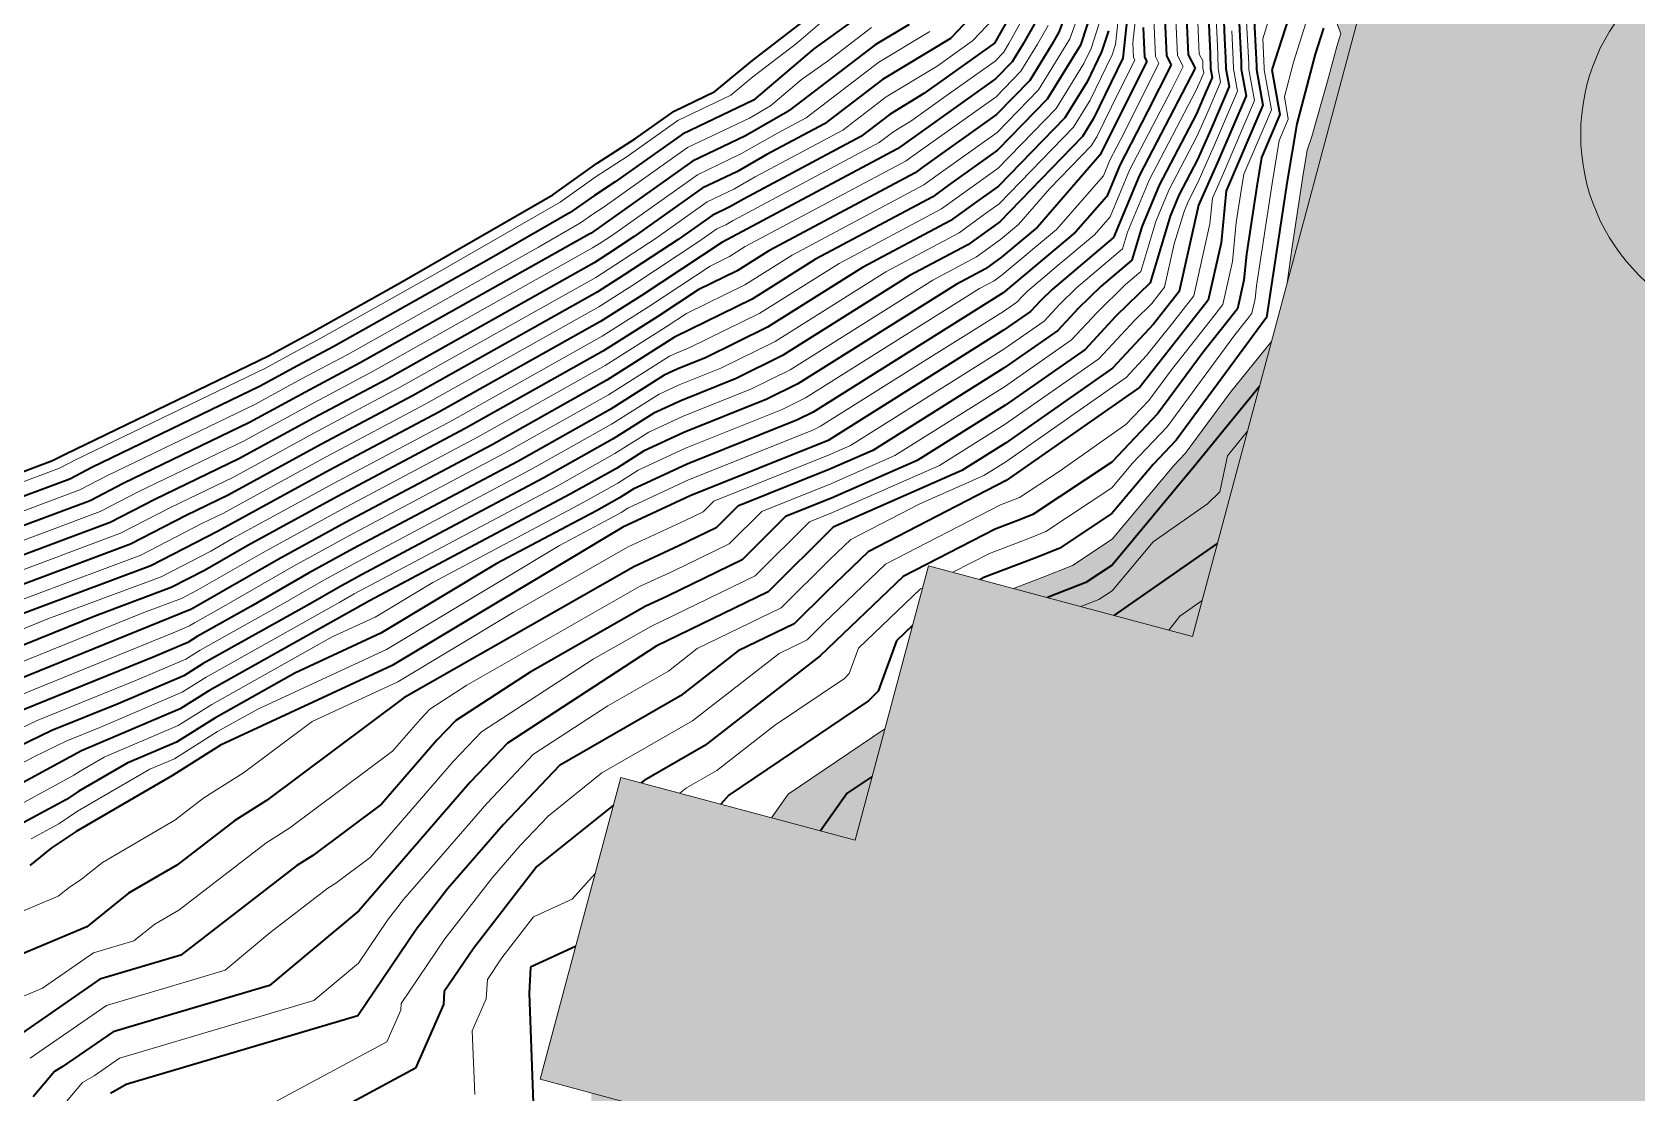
# Model space of a CAD drawing. Header units: millimetres. Extents: x -859836 to 307983, y -308065 to 649894.
# Drawn here: x -159304 to -46327, y 327061 to 401735 of the extents above; entities that cross this region are included whole.
import ezdxf

# ---------------------------------------------------------------- set-up
doc = ezdxf.new("R2010")
doc.units = ezdxf.units.MM
for name, color, linetype, lineweight in [('A-ANNO-NOTE', 131, 'Continuous', 9), ('A-DETL-GENF', 92, 'Continuous', 9), ('A-DETL-MBND', 5, 'Continuous', 9), ('A-DETL-THIN', 151, 'Continuous', 9), ('C-TOPO', 7, 'Continuous', 9), ('C-TOPO-MAJR', 7, 'Continuous', 35), ('C-TOPO-MINR', 7, 'Continuous', 9)]:
    doc.layers.add(name, color=color, linetype=linetype, lineweight=lineweight)

# ---------------------------------------------------------------- blocks, each defined once
blk = doc.blocks.new('tag ten be - tag ten be-1821118-BỐ TRÍ BÈ PIN PA2')
at = {"layer": 'A-ANNO-NOTE'}
for start, end in [(360, 180), (180, 360)]:
    blk.add_arc((0, 0), 4, start, end, dxfattribs=at)

msp = doc.modelspace()

# ---------------------------------------------------------------- hatches: boundary and pattern name
at = {"layer": 'A-DETL-GENF'}
msp.add_hatch(color=8, dxfattribs=at).paths.add_polyline_path([(-19570, 300160), (19771, 446981), (-49147, 465447), (-77617, 359195), (-96189, 364172), (-101365, 344853), (-117849, 349270), (-123543, 328019), (-20466, 300400)])
at = {"layer": 'A-DETL-MBND', "transparency": 33554585}
h = msp.add_hatch(color=1, dxfattribs=at)
h.paths.add_polyline_path([(-759872, -147838), (-751409, -147225), (-749609, -147143), (-733854, -145290), (-730653, -145570), (-721745, -145172), (-720814, -144887), (-719370, -144842), (-700946, -141995), (-695529, -141498), (-691142, -140868), (-678862, -139709), (-676064, -138561), (-673339, -137902), (-666588, -136592), (-665513, -135889), (-664558, -135218), (-662197, -133772), (-661519, -132852), (-659949, -130928), (-651084, -125443), (-650822, -125228), (-650213, -124939), (-646382, -122722), (-642214, -121295), (-640352, -120839), (-632919, -116639), (-632407, -116545), (-631232, -115977), (-624031, -110102), (-618435, -105784), (-615716, -103869), (-610671, -99638), (-609303, -97431), (-608187, -95168), (-606545, -92038), (-605546, -89814), (-602862, -83094), (-597357, -72506), (-595184, -69076), (-591888, -62294), (-588957, -58521), (-588686, -57663), (-586782, -51788), (-586421, -50671), (-585891, -49261), (-584837, -42142), (-583168, -34750), (-583236, -29503), (-581474, -24626), (-579291, -20446), (-577288, -10529), (-577844, -8379), (-576716, -5129), (-576923, -622), (-576761, 3433), (-577514, 8400), (-584433, 17478), (-591451, 26894), (-592059, 27631), (-594253, 29365), (-596698, 31520), (-606682, 39522), (-614114, 48456), (-617877, 53657), (-619367, 54812), (-621388, 57245), (-626371, 64609), (-630225, 76139), (-631882, 80641), (-631321, 82021), (-631047, 88615), (-629216, 99080), (-628971, 99848), (-627656, 101469), (-625202, 104951), (-622310, 108328), (-621916, 108853), (-618287, 112790), (-616954, 119597), (-611965, 123985), (-607391, 123672), (-603528, 125761), (-599346, 128280), (-596175, 130112), (-593901, 131920), (-587341, 139484), (-579017, 149394), (-573792, 168423), (-559581, 167597), (-555765, 171191), (-554261, 171958), (-551262, 173126), (-545079, 176205), (-536568, 178750), (-529133, 181370), (-526344, 189128), (-597518, 189128), (-597518, 207194), (-600686, 199575), (-609478, 188948), (-615919, 179175), (-616544, 177848), (-622914, 167950), (-630994, 157392), (-633191, 154309), (-645163, 133248), (-651286, 125168), (-651764, 119294), (-657364, 118029), (-668886, 104497), (-672322, 98230), (-678809, 91777), (-686744, 84898), (-689449, 82017), (-695207, 77404), (-695380, 71893), (-694273, 69271), (-689492, 45636), (-683652, 33844), (-677737, 19772), (-662028, -2904), (-651984, -24980), (-650691, -30222), (-651908, -42347), (-653635, -63919), (-656698, -68818), (-662024, -76036), (-666896, -86650), (-667567, -88913), (-681751, -105555), (-682213, -106748), (-682594, -107406), (-685917, -108622), (-692036, -110612), (-701719, -112727), (-713390, -117126), (-713858, -117303), (-715899, -118114), (-726309, -122425), (-732752, -123814), (-746954, -124818), (-750353, -125277), (-753407, -127865), (-764669, -132928), (-770641, -133394), (-784358, -129387), (-766211, -147534), (-765162, -147452), (-761763, -147700)])
h.paths.add_polyline_path([(-165073, -63985), (-152433, -63128), (-147212, -62558), (-145468, -61769), (-136004, -54982), (-133768, -53767), (-129949, -51511), (-119584, -45141), (-108212, -38110), (-106147, -37513), (-103534, -36430), (-95440, -33679), (-85435, -28121), (-81217, -27620), (-70310, -23490), (-69569, -23057), (-66354, -22120), (-63531, -20738), (-60354, -18737), (-51173, -14112), (-47726, -11549), (-46080, -8030), (-42098, 1247), (-71582, -3952), (-102491, 171344), (-31433, 183873), (-10665, 66090), (-8344, 71188), (-5480, 80840), (-4976, 82926), (-4345, 84088), (-2338, 91567), (-1942, 95428), (-648, 97607), (-1071, 98220), (-2510, 100800), (-3468, 101999), (-4531, 105589), (-4872, 106391), (-4883, 106838), (-4266, 108209), (-3836, 109670), (-3397, 110774), (-3406, 111243), (-3028, 112006), (-3263, 112804), (-5003, 115819), (-4795, 118868), (-5263, 125250), (-6517, 126820), (-6835, 127207), (-7506, 127369), (-7948, 127596), (-9992, 128520), (-10488, 129121), (-11669, 131806), (-11797, 132101), (-12046, 133135), (-12559, 133970), (-14267, 135969), (-16205, 140122), (-18451, 143457), (-18982, 145256), (-19057, 146525), (-18964, 150253), (-18988, 154876), (-19576, 155921), (-19786, 160906), (-20496, 162914), (-20826, 165369), (-20799, 166915), (-20107, 172970), (-19517, 173820), (-19312, 174558), (-18670, 176101), (-17060, 179067), (-15517, 180705), (-13911, 185702), (-4262, 188301), (-1645, 188923), (-105, 188210), (8503, 183584), (10926, 183912), (12005, 184043), (13640, 184361), (15131, 185109), (17172, 186245), (21649, 186967), (26966, 189922), (27822, 190382), (28403, 191056), (32119, 193617), (35169, 195832), (37685, 197143), (44902, 200225), (45756, 200160), (48502, 199127), (50290, 198574), (51191, 198365), (51921, 198324), (52221, 198344), (54759, 197846), (56032, 196790), (56464, 196469), (57692, 196367), (59108, 196361), (60941, 197154), (66233, 199839), (70130, 201192), (73048, 200979), (76924, 206128), (82127, 208080), (85344, 208780), (86075, 208372), (88573, 207914), (89729, 206890), (91276, 205317), (93776, 203937), (94137, 202344), (94391, 199786), (122336, 197831), (121797, 189716), (125647, 199482), (126089, 201383), (126324, 204787), (126905, 208036), (127554, 210427), (128482, 214073), (128746, 220996), (128473, 222544), (126624, 223852), (126936, 229764), (121612, 232554), (119877, 233364), (114690, 236608), (111762, 238823), (110636, 246522), (110029, 247546), (108783, 253509), (107371, 255011), (105531, 255323), (97841, 258447), (94527, 260036), (90352, 264357), (89017, 265316), (86132, 267662), (83932, 268416), (81219, 269590), (78181, 270815), (77485, 271254), (76016, 271688), (70070, 272996), (65720, 273763), (60235, 273305), (58972, 273395), (52899, 270581), (50487, 269940), (48782, 269681), (44888, 271379), (44155, 271664), (36008, 276151), (32279, 278102), (30572, 279889), (26209, 282046), (25647, 282628), (25305, 282619), (16014, 287701), (12948, 288678), (12218, 290013), (5109, 293561), (1173, 293491), (996, 295848), (-846, 297677), (-3706, 301772), (-4254, 303671), (-5166, 310755), (-5514, 312595), (-5824, 313912), (-11263, 323566), (-11006, 329168), (-11128, 331667), (-19570, 300160), (-119951, 327057), (-119803, 323213), (-126677, 316885), (-131916, 309583), (-138039, 307127), (-139811, 306218), (-145009, 304770), (-152454, 299923), (-155529, 293631), (-156974, 291356), (-164244, 289138), (-169538, 285729), (-171473, 283227), (-175794, 279460), (-179077, 276921), (-181978, 270226), (-183799, 266060), (-186962, 261812), (-188195, 260364), (-189518, 257544), (-192219, 254304), (-192584, 253707), (-193666, 250905), (-195467, 243388), (-196196, 242827), (-194515, 241920), (-193117, 240272), (-191870, 238552), (-189445, 238099), (-187379, 238829), (-181196, 237496), (-175260, 234188), (-174712, 233864), (-173921, 232781), (-172965, 231563), (-172393, 230212), (-171401, 229395), (-170346, 228036), (-168731, 226171), (-166947, 224795), (-166149, 223746), (-163251, 221790), (-159390, 213002), (-157244, 207107), (-158125, 203750), (-158684, 200374), (-157805, 198095), (-156223, 195786), (-156238, 193540), (-155648, 190949), (-154491, 184489), (-154880, 182143), (-154447, 180199), (-153070, 178898), (-149834, 176505), (-139965, 171530), (-138126, 170600), (-129357, 164765), (-128806, 164582), (-125625, 162125), (-121962, 159155), (-118169, 147987), (-115529, 142356), (-110100, 136364), (-104170, 130983), (-102874, 130179), (-102493, 125049), (-102587, 124307), (-102565, 123298), (-101236, 116731), (-101075, 108354), (-100903, 103207), (-100752, 100763), (-102347, 94828), (-103663, 92538), (-105020, 75873), (-113779, 78871), (-115927, 80336), (-116767, 79773), (-118030, 78279), (-120019, 71407), (-121727, 70570), (-124911, 67739), (-132123, 62869), (-134503, 61669), (-142143, 63655), (-144511, 65162), (-146330, 66255), (-93930, -25754), (-156629, -61462), (-204703, 22951), (-203169, 15882), (-200858, 9097), (-201011, 7340), (-201672, 4283), (-201800, 3453), (-202205, -1962), (-203074, -4336), (-205085, -7779), (-205398, -8805), (-204303, -12916), (-199204, -23507), (-197559, -24806), (-188446, -36297), (-186232, -39786), (-180001, -45528), (-178692, -50309), (-178316, -54011), (-176500, -58311), (-174921, -60229), (-168457, -62865), (-166443, -63531)])
h.paths.add_polyline_path([(-36382, 9575), (-36325, 9655), (-34497, 11838), (-31400, 15158), (-30158, 17103), (-28972, 19503), (-28725, 20204), (-24454, 28194), (-23969, 29653), (-22045, 35862), (-19945, 43004), (-18884, 49386), (-18505, 51142), (-18308, 51427), (-16088, 53703), (-14034, 56286), (-13124, 58389), (-12183, 60477), (-11466, 63512), (-44854, 57625), (-36383, 9584)])
h.paths.add_polyline_path([(-209307, 23977), (-205832, 24933), (-214036, 39337), (-155029, 72942), (-156196, 75860), (-157267, 77483), (-160083, 79252), (-162327, 81007), (-168562, 82322), (-171974, 82266), (-174895, 81970), (-178745, 82443), (-179832, 82459), (-182806, 83026), (-187870, 82820), (-190987, 82764), (-196740, 84867), (-206215, 90085), (-217797, 93191), (-220523, 94762), (-239193, 68099), (-236586, 66371), (-231472, 54327), (-229323, 51595), (-228392, 47968), (-224245, 38986), (-223941, 37016), (-223700, 36083), (-223413, 35510), (-223235, 34196), (-219932, 30913), (-219720, 30002), (-218890, 29933), (-218583, 30355), (-217413, 29932), (-217322, 28983), (-216667, 27680), (-215596, 26462), (-211752, 24276), (-211629, 24261)])
h.paths.add_polyline_path([(-104493, 32511), (-108740, 34478), (-111033, 34745), (-118279, 38197), (-121109, 39560), (-122686, 40146), (-124886, 42576), (-127774, 45075), (-127284, 49019), (-127353, 51467), (-126249, 53628), (-124638, 56522), (-122874, 56919), (-121333, 61662), (-118149, 64493), (-116851, 64289), (-109895, 61749), (-101431, 62897), (-97222, 57624), (-96994, 51839), (-95461, 45135), (-95182, 39024), (-97809, 35660), (-102505, 32673), (-103546, 32588)])
h.paths.add_polyline_path([(113952, 54850), (115144, 57676), (119371, 59200), (123981, 58308), (134122, 70221), (135206, 75484), (130794, 79482), (129640, 81238), (129018, 81691), (127052, 82907), (123829, 87412), (118436, 89438), (114649, 87913), (114523, 86104), (79787, 88533), (80974, 86559), (82982, 83414), (85870, 80693), (86415, 79732), (87156, 79254), (93254, 77937), (101112, 77088), (101690, 76657), (110303, 71926), (111655, 70038), (112330, 66003), (112029, 63955), (112025, 61722), (110833, 58895), (111202, 55882), (113573, 54992)])
h.paths.add_polyline_path([(46473, 90893), (46450, 90966), (46450, 90942)])
h.paths.add_polyline_path([(114914, 91699), (116742, 96586), (117222, 99339), (116281, 100813), (115714, 103134), (115083, 94112)])
h.paths.add_polyline_path([(77815, 91772), (81254, 140961), (77947, 134003), (77391, 132850), (76263, 127858), (75504, 126378), (70686, 116776), (69491, 114040), (69325, 112455), (69905, 111212), (72496, 104740), (73767, 102718), (74214, 102059), (75304, 98529), (75680, 97769), (77652, 92229)])
h.paths.add_polyline_path([(-430559, 174792), (-396358, 223636), (-410299, 232491), (-417613, 235355), (-425156, 238606), (-444149, 250578), (-452510, 252436), (-452510, 191303), (-451929, 191053), (-450916, 184024), (-444554, 181215), (-442283, 180124), (-434174, 176436)])
h.paths.add_polyline_path([(-462933, 188895), (-462489, 189128), (-463513, 189128)])
h.paths.add_polyline_path([(20902, 189411), (-15527, 199172), (-17080, 193377), (-157146, 230908), (-144206, 279204), (-133097, 276228), (-125333, 305205), (85106, 248818), (77341, 219841), (66233, 222817), (60021, 199635), (26079, 208730), (21836, 192894)])
h.paths.add_polyline_path([(-305163, 308526), (-297168, 312758), (-330807, 321772), (-305961, 308938)])
h.paths.add_polyline_path([(-101365, 344853), (-99267, 352685), (-106132, 348019), (-107260, 346432), (-107015, 346367)])
h.paths.add_polyline_path([(-77617, 359195), (-72055, 379953), (-74944, 376393), (-78127, 372078), (-79002, 371144), (-83284, 366025), (-86114, 364172), (-90178, 362561), (-78095, 359323)])
h.paths.add_polyline_path([(-70949, 384081), (-49147, 465447), (10755, 449396), (10427, 451476), (10340, 452557), (9561, 454240), (5848, 461010), (3088, 465731), (3916, 466341), (3829, 466873), (4301, 472115), (5273, 480727), (5235, 481311), (1254, 490409), (398, 499801), (248, 500675), (1538, 508051), (2399, 515172), (5336, 526780), (6042, 528818), (11319, 535892), (14764, 542803), (21028, 556609), (22026, 559450), (25679, 567225), (23762, 595967), (26857, 602002), (42608, 602571), (44738, 607162), (48181, 613963), (49550, 615647), (53154, 622325), (47956, 649894), (47874, 649894), (42817, 647426), (40858, 646138), (35158, 640491), (29786, 634475), (27764, 633773), (23010, 631806), (12648, 627092), (6576, 623443), (5459, 622546), (3132, 622423), (937, 621697), (-3757, 621182), (-10336, 620725), (-17509, 618636), (-20466, 617651), (-26978, 615727), (-29360, 614862), (-36198, 612616), (23495, 596621), (-6839, 483415), (-62468, 498321), (-61154, 491830), (-59928, 489468), (-56843, 481884), (-56752, 481249), (-55996, 465839), (-55728, 464742), (-55062, 458604), (-54604, 453643), (-54849, 452204), (-55585, 448717), (-57347, 441004), (-59178, 436511), (-62836, 421846), (-64420, 417337), (-65373, 414138), (-67663, 409612), (-67833, 408961), (-68221, 406728), (-67446, 402371), (-67164, 401641), (-67454, 400728), (-68102, 398277), (-69211, 394395), (-69530, 393435), (-70271, 388744), (-70595, 386619)])
h.paths.add_polyline_path([(-72390, 518021), (-67541, 536118), (-118601, 549800), (-111350, 544573), (-102792, 541248), (-98322, 538930), (-89693, 534294), (-86179, 534292), (-80614, 527648), (-74938, 522052), (-72698, 518856)])
h.paths.add_polyline_path([(-136180, 559285), (-135118, 563249), (-136667, 559600)])
h.paths.add_polyline_path([(-54600, 584415), (-47886, 609472), (-50553, 609641), (-55313, 609698), (-62008, 606325), (-64948, 609251), (-80643, 608301), (-83770, 607896), (-87388, 606897), (-94432, 606828), (-97621, 607514), (-101540, 606576), (-111704, 601349), (-115028, 602044), (-116464, 600991), (-56960, 585047)])
h.paths.add_polyline_path([(-105893, 632098), (-77034, 642660), (-60117, 645580), (-52045, 639137), (-36907, 649894), (-98339, 649894), (-105228, 633665)])

# ---------------------------------------------------------------- linework, layer by layer
at = {"layer": 'A-DETL-THIN'}
for p, q in [((-49147, 465447), (-77617, 359195)), ((-96189, 364172), (-101365, 344853)), ((-77617, 359195), (-96189, 364172)), ((-117849, 349270), (-123543, 328019)), ((-101365, 344853), (-117849, 349270)), ((-123543, 328019), (-19570, 300160))]:
    msp.add_line(p, q, dxfattribs=at)
at = {"layer": 'C-TOPO', "lineweight": 35}
for p, q in [((-108599, 399725), (-103378, 403743)), ((-111232, 397547), (-108599, 399725)), ((-114093, 396180), (-111232, 397547)), ((-116824, 394240), (-114093, 396180)), ((-119518, 392499), (-116824, 394240)), ((-122643, 390274), (-119518, 392499)), ((-133433, 384065), (-122643, 390274)), ((-139629, 380585), (-133433, 384065)), ((-142618, 378973), (-141107, 379801)), ((-141107, 379801), (-139629, 380585)), ((-156971, 372032), (-142618, 378973)), ((-157869, 371571), (-156971, 372032)), ((-161531, 370202), (-157869, 371571))]:
    msp.add_line(p, q, dxfattribs=at)
at = {"layer": 'C-TOPO-MAJR'}
for p, q in [((-76745, 408572), (-76370, 400219)), ((-81776, 406917), (-82528, 399898)), ((-75604, 406863), (-75354, 401294)), ((-85549, 405675), (-87020, 401730)), ((-78191, 406404), (-77910, 400139)), ((-91607, 404485), (-94652, 401281)), ((-90078, 403567), (-91548, 400950)), ((-84542, 403749), (-85491, 400812)), ((-79636, 404235), (-79449, 400058)), ((-73322, 403444), (-73107, 399359)), ((-100485, 403275), (-104259, 400564)), ((-97568, 402278), (-99958, 400837)), ((-88549, 402649), (-89529, 400904)), ((-74338, 402369), (-74195, 399646)), ((-70859, 402723), (-72019, 399072)), ((-94652, 401281), (-99431, 398399)), ((-87020, 401730), (-87510, 400858)), ((-83535, 401824), (-84009, 400355)), ((-81082, 402066), (-80988, 399978)), ((-75354, 401294), (-75283, 399932)), ((-68396, 402001), (-68976, 400176)), ((-104259, 400564), (-108529, 396936)), ((-99958, 400837), (-106004, 396215)), ((-91548, 400950), (-96515, 397402)), ((-89529, 400904), (-90310, 399637)), ((-87510, 400858), (-89073, 398323)), ((-85491, 400812), (-87836, 397010)), ((-84009, 400355), (-85036, 398231)), ((-80988, 399978), (-80825, 399667)), ((-79449, 400058), (-79122, 399436)), ((-77910, 400139), (-77419, 399205)), ((-76370, 400219), (-76339, 399178)), ((-68976, 400176), (-70271, 395273)), ((-90310, 399637), (-91476, 398438)), ((-82528, 399898), (-84580, 395650)), ((-80825, 399667), (-84125, 393069)), ((-77419, 399205), (-81350, 391660)), ((-79122, 399436), (-80772, 396137)), ((-76339, 399178), (-76228, 398549)), ((-75283, 399932), (-75259, 399151)), ((-75259, 399151), (-75037, 397894)), ((-74195, 399646), (-74179, 399125)), ((-74179, 399125), (-73845, 397239)), ((-73107, 399359), (-73099, 399098)), ((-73099, 399098), (-72654, 396584)), ((-72019, 399072), (-71463, 395928)), ((-99431, 398399), (-103527, 395268)), ((-91476, 398438), (-98378, 393523)), ((-89073, 398323), (-91404, 395925)), ((-85036, 398231), (-86599, 395696)), ((-76228, 398549), (-76874, 397042)), ((-75037, 397894), (-76329, 394879)), ((-108529, 396936), (-113506, 394559)), ((-96515, 397402), (-98905, 395961)), ((-87836, 397010), (-91332, 393413)), ((-76874, 397042), (-77342, 395985)), ((-73845, 397239), (-75783, 392716)), ((-72654, 396584), (-75238, 390553)), ((-106100, 396140), (-109083, 394434)), ((-106049, 396183), (-106100, 396140)), ((-106004, 396215), (-106049, 396183)), ((-98905, 395961), (-100953, 394396)), ((-91404, 395925), (-96581, 392239)), ((-86599, 395696), (-91260, 390900)), ((-84580, 395650), (-85362, 394382)), ((-80772, 396137), (-82738, 392365)), ((-77342, 395985), (-79963, 390956)), ((-71463, 395928), (-72755, 392913)), ((-113506, 394559), (-118255, 391185)), ((-109083, 394434), (-112815, 392651)), ((-100953, 394396), (-109179, 390008)), ((-103527, 395268), (-107615, 393088)), ((-85362, 394382), (-91188, 388388)), ((-76329, 394879), (-77265, 392766)), ((-70271, 395273), (-70939, 391249)), ((-98378, 393523), (-110743, 386928)), ((-91332, 393413), (-94783, 390956)), ((-112815, 392651), (-119939, 387591)), ((-107615, 393088), (-109636, 391932)), ((-96581, 392239), (-97140, 391834)), ((-84125, 393069), (-88519, 388015)), ((-82738, 392365), (-83653, 390169)), ((-77265, 392766), (-78576, 390252)), ((-75783, 392716), (-77189, 389547)), ((-72755, 392913), (-73089, 390901)), ((-118255, 391185), (-119720, 390238)), ((-109636, 391932), (-112124, 390743)), ((-97140, 391834), (-107444, 386338)), ((-94783, 390956), (-95902, 390144)), ((-91260, 390900), (-92985, 389672)), ((-81350, 391660), (-83182, 387269)), ((-79963, 390956), (-81184, 388028)), ((-73089, 390901), (-73819, 386097)), ((-70939, 391249), (-72400, 381642)), ((-119720, 390238), (-121418, 389029)), ((-112124, 390743), (-116912, 387343)), ((-109179, 390008), (-110189, 389430)), ((-95902, 390144), (-104145, 385748)), ((-83653, 390169), (-85850, 387642)), ((-78576, 390252), (-79186, 388788)), ((-75238, 390553), (-75592, 386912)), ((-121418, 389029), (-127282, 385655)), ((-111433, 388836), (-113827, 387136)), ((-110189, 389430), (-111433, 388836)), ((-92985, 389672), (-94664, 388455)), ((-79186, 388788), (-80597, 384091)), ((-77189, 389547), (-78548, 383479)), ((-120046, 387525), (-136210, 378447)), ((-119976, 387565), (-120046, 387525)), ((-119956, 387579), (-119976, 387565)), ((-119939, 387591), (-119956, 387579)), ((-94664, 388455), (-100847, 385158)), ((-91188, 388388), (-93427, 386766)), ((-88519, 388015), (-91069, 385887)), ((-85850, 387642), (-90951, 383387)), ((-81184, 388028), (-81890, 385680)), ((-116912, 387343), (-118793, 386103)), ((-113827, 387136), (-117612, 384641)), ((-110743, 386928), (-116432, 383178)), ((-93427, 386766), (-97548, 384567)), ((-83182, 387269), (-87500, 383622)), ((-75592, 386912), (-76499, 382866)), ((-127282, 385655), (-138058, 379603)), ((-119738, 385504), (-134361, 377291)), ((-118793, 386103), (-119738, 385504)), ((-107444, 386338), (-109673, 384937)), ((-104145, 385748), (-108604, 382946)), ((-91069, 385887), (-92189, 385076)), ((-81890, 385680), (-84049, 383856)), ((-73819, 386097), (-73996, 384277)), ((-117612, 384641), (-119515, 383436)), ((-109673, 384937), (-112407, 383591)), ((-100847, 385158), (-107534, 380955)), ((-97548, 384567), (-106465, 378964)), ((-92189, 385076), (-94249, 383977)), ((-73996, 384277), (-74450, 382254)), ((-119515, 383436), (-132513, 376135)), ((-116432, 383178), (-119291, 381367)), ((-112407, 383591), (-115251, 381716)), ((-94249, 383977), (-105395, 376973)), ((-90951, 383387), (-104326, 374982)), ((-87500, 383622), (-88301, 382834)), ((-84049, 383856), (-85652, 382280)), ((-80597, 384091), (-83002, 381727)), ((-78548, 383479), (-80353, 381174)), ((-108604, 382946), (-114071, 380254)), ((-89026, 382059), (-90907, 380742)), ((-88301, 382834), (-89026, 382059)), ((-85652, 382280), (-87101, 380731)), ((-76499, 382866), (-77702, 381330)), ((-74450, 382254), (-75051, 381486)), ((-119291, 381367), (-130665, 374980)), ((-115251, 381716), (-119067, 379299)), ((-107534, 380955), (-111908, 378801)), ((-90907, 380742), (-103256, 372991)), ((-83002, 381727), (-85176, 379403)), ((-80353, 381174), (-83252, 378075)), ((-77702, 381330), (-81327, 376747)), ((-72400, 381642), (-78767, 373011)), ((-75051, 381486), (-76864, 379194)), ((-138058, 379603), (-140628, 378238)), ((-114071, 380254), (-118844, 377231)), ((-87101, 380731), (-90863, 378098)), ((-119067, 379299), (-128816, 373824)), ((-111908, 378801), (-113853, 378021)), ((-106465, 378964), (-109745, 377349)), ((-85176, 379403), (-90819, 375453)), ((-76864, 379194), (-80047, 374879)), ((-140628, 378238), (-143255, 376799)), ((-136210, 378447), (-140065, 376400)), ((-114802, 377581), (-118620, 375162)), ((-113853, 378021), (-114802, 377581)), ((-109745, 377349), (-113634, 375789)), ((-90863, 378098), (-100125, 372285)), ((-83252, 378075), (-90775, 372809)), ((-143255, 376799), (-155093, 371075)), ((-140065, 376400), (-144005, 374242)), ((-134361, 377291), (-139501, 374562)), ((-118844, 377231), (-126968, 372668)), ((-105395, 376973), (-107582, 375896)), ((-81327, 376747), (-90731, 370164)), ((-72900, 376797), (-77487, 371144)), ((-132513, 376135), (-138938, 372724)), ((-118620, 375162), (-125119, 371512)), ((-113634, 375789), (-115533, 374908)), ((-107582, 375896), (-113416, 373556)), ((-90819, 375453), (-96994, 371578)), ((-144005, 374242), (-152884, 369948)), ((-139501, 374562), (-144755, 371684)), ((-130665, 374980), (-138374, 370886)), ((-115533, 374908), (-118397, 373094)), ((-105419, 374444), (-113197, 371324)), ((-104326, 374982), (-105419, 374444)), ((-80047, 374879), (-83284, 371457)), ((-128816, 373824), (-137811, 369048)), ((-118397, 373094), (-123271, 370356)), ((-113416, 373556), (-116264, 372235)), ((-103256, 372991), (-112979, 369091)), ((-78767, 373011), (-80386, 371300)), ((-138938, 372724), (-145505, 369127)), ((-126968, 372668), (-137247, 367210)), ((-116264, 372235), (-118173, 371026)), ((-100125, 372285), (-103139, 370959)), ((-90775, 372809), (-93862, 370871)), ((-155093, 371075), (-156654, 370272)), ((-144755, 371684), (-150674, 368822)), ((-138374, 370886), (-146255, 366569)), ((-125119, 371512), (-136684, 365372)), ((-118173, 371026), (-121423, 369201)), ((-113197, 371324), (-116995, 369562)), ((-103139, 370959), (-109620, 368358)), ((-96994, 371578), (-103021, 368926)), ((-93862, 370871), (-102904, 366893)), ((-83284, 371457), (-88864, 367775)), ((-80386, 371300), (-83280, 367839)), ((-77487, 371144), (-83275, 364221)), ((-156654, 370272), (-163024, 367891)), ((-152884, 369948), (-155226, 368744)), ((-123271, 370356), (-136120, 363534)), ((-116995, 369562), (-117949, 368957)), ((-90731, 370164), (-100448, 365149)), ((-155226, 368744), (-164779, 365173)), ((-150674, 368822), (-153797, 367216)), ((-145505, 369127), (-148465, 367696)), ((-137811, 369048), (-144116, 365595)), ((-121423, 369201), (-135557, 361696)), ((-117949, 368957), (-119574, 368045)), ((-112979, 369091), (-117726, 366889)), ((-109620, 368358), (-111147, 366840)), ((-103021, 368926), (-106262, 367625)), ((-153797, 367216), (-166535, 362455)), ((-148465, 367696), (-152368, 365688)), ((-137247, 367210), (-141976, 364620)), ((-119574, 368045), (-126641, 364293)), ((-106262, 367625), (-109315, 364589)), ((-89718, 367436), (-91514, 366748)), ((-88864, 367775), (-89718, 367436)), ((-83280, 367839), (-86997, 365386)), ((-146255, 366569), (-150939, 364161)), ((-117726, 366889), (-133947, 357141)), ((-111147, 366840), (-113773, 365562)), ((-102904, 366893), (-107482, 362338)), ((-91514, 366748), (-97992, 363405)), ((-152368, 365688), (-168291, 359737)), ((-144116, 365595), (-147168, 363837)), ((-136684, 365372), (-139836, 363645)), ((-113773, 365562), (-116938, 364094)), ((-100448, 365149), (-103361, 362364)), ((-86997, 365386), (-88706, 364709)), ((-75866, 365731), (-83144, 360676)), ((-150939, 364161), (-161554, 360193)), ((-147168, 363837), (-149510, 362633)), ((-141976, 364620), (-148081, 361105)), ((-126641, 364293), (-134752, 359418)), ((-116938, 364094), (-133142, 354863)), ((-109315, 364589), (-114567, 362034)), ((-88706, 364709), (-92297, 363333)), ((-83275, 364221), (-85129, 362997)), ((-139836, 363645), (-143906, 361302)), ((-137696, 362671), (-139731, 361499)), ((-136120, 363534), (-137696, 362671)), ((-97992, 363405), (-103818, 357835)), ((-92297, 363333), (-92557, 363198)), ((-85129, 362997), (-87693, 361981)), ((-149510, 362633), (-154818, 360649)), ((-135557, 361696), (-146857, 355363)), ((-114567, 362034), (-116149, 361300)), ((-107482, 362338), (-115361, 358505)), ((-103361, 362364), (-105650, 360086)), ((-87693, 361981), (-87825, 361931)), ((-154818, 360649), (-164136, 356868)), ((-148081, 361105), (-162058, 355433)), ((-143906, 361302), (-147673, 359191)), ((-139731, 361499), (-147265, 357277)), ((-116149, 361300), (-124252, 356684)), ((-134752, 359418), (-140799, 356616)), ((-105650, 360086), (-109590, 358170)), ((-97318, 359958), (-98449, 358876)), ((-148346, 358767), (-150662, 357780)), ((-147673, 359191), (-148346, 358767)), ((-115361, 358505), (-125828, 351689)), ((-109590, 358170), (-113657, 355010)), ((-98449, 358876), (-99743, 355335)), ((-150662, 357780), (-159980, 353999)), ((-147265, 357277), (-148612, 356429)), ((-133947, 357141), (-146042, 351535)), ((-103818, 357835), (-111952, 351515)), ((-148612, 356429), (-153244, 354455)), ((-140799, 356616), (-146449, 353449)), ((-124252, 356684), (-129485, 353276)), ((-146857, 355363), (-148877, 354091)), ((-133142, 354863), (-142792, 347653)), ((-113657, 355010), (-122170, 350103)), ((-99743, 355335), (-100416, 354650)), ((-153244, 354455), (-157903, 352564)), ((-148877, 354091), (-155825, 351130)), ((-100416, 354650), (-110248, 348019)), ((-157903, 352564), (-162561, 350320)), ((-146449, 353449), (-149143, 351752)), ((-129485, 353276), (-130800, 351895)), ((-149143, 351752), (-152617, 350272)), ((-146042, 351535), (-149408, 349414)), ((-130800, 351895), (-134717, 347376)), ((-125828, 351689), (-128458, 348926)), ((-111952, 351515), (-116209, 349061)), ((-155825, 351130), (-163626, 346904)), ((-152617, 350272), (-156013, 348299)), ((-149408, 349414), (-156200, 345468)), ((-122170, 350103), (-126116, 345958)), ((-100163, 349341), (-101918, 348157)), ((-156013, 348299), (-156890, 347714)), ((-128458, 348926), (-136292, 339888)), ((-116209, 349061), (-116425, 348888)), ((-110248, 348019), (-110810, 347384)), ((-101918, 348157), (-103802, 345506)), ((-156890, 347714), (-160790, 345602)), ((-142792, 347653), (-145036, 346239)), ((-134717, 347376), (-139542, 343771)), ((-118369, 347327), (-123774, 342990)), ((-145036, 346239), (-149117, 343086)), ((-126116, 345958), (-130033, 341439)), ((-156200, 345468), (-157954, 344299)), ((-157954, 344299), (-159472, 343071)), ((-139542, 343771), (-140664, 343064)), ((-149117, 343086), (-152513, 341113)), ((-140664, 343064), (-148827, 336758)), ((-123774, 342990), (-128241, 337234)), ((-130033, 341439), (-132266, 338561)), ((-152513, 341113), (-155448, 338762)), ((-136292, 339888), (-142594, 334626)), ((-155448, 338762), (-160584, 336594)), ((-132266, 338561), (-136361, 332494)), ((-148827, 336758), (-154528, 335062)), ((-128241, 337234), (-130289, 334201)), ((-121041, 337355), (-124216, 335907)), ((-124216, 335907), (-124319, 334076)), ((-154528, 335062), (-161697, 330118)), ((-142594, 334626), (-150758, 332209)), ((-130340, 333285), (-132313, 328805)), ((-130289, 334201), (-130340, 333285)), ((-124319, 334076), (-123973, 325077)), ((-150758, 332209), (-153608, 331361)), ((-136361, 332494), (-152689, 327660)), ((-153608, 331361), (-157193, 328889)), ((-157193, 328889), (-157736, 328568)), ((-132313, 328805), (-147828, 320450)), ((-157736, 328568), (-159236, 326791)), ((-152689, 327660), (-153776, 327019))]:
    msp.add_line(p, q, dxfattribs=at)
at = {"layer": 'C-TOPO-MINR'}
for p, q in [((-81147, 407124), (-81805, 400982)), ((-77468, 407488), (-77140, 400179)), ((-76175, 407718), (-75862, 400757)), ((-82405, 406710), (-83031, 400861)), ((-78914, 405319), (-78679, 400099)), ((-103364, 402754), (-105499, 400940)), ((-91577, 402718), (-93100, 401116)), ((-89314, 403108), (-90538, 400927)), ((-85520, 403244), (-86256, 401271)), ((-84038, 402786), (-84750, 400583)), ((-80359, 403151), (-80219, 400018)), ((-73830, 402907), (-73651, 399502)), ((-72090, 403084), (-72671, 401258)), ((-69627, 402362), (-70497, 399624)), ((-67446, 402371), (-67164, 401641)), ((-100221, 402056), (-103244, 399745)), ((-96110, 401780), (-99695, 399618)), ((-93100, 401116), (-95584, 399342)), ((-87785, 402189), (-88519, 400881)), ((-86256, 401271), (-86501, 400835)), ((-74846, 401832), (-74739, 399789)), ((-72671, 401258), (-72563, 399215)), ((-67164, 401641), (-67454, 400728)), ((-105499, 400940), (-108571, 398576)), ((-90929, 400294), (-91512, 399694)), ((-90538, 400927), (-90929, 400294)), ((-88519, 400881), (-89692, 398980)), ((-86501, 400835), (-88455, 397666)), ((-84750, 400583), (-85263, 399521)), ((-83269, 400126), (-84808, 396940)), ((-83031, 400861), (-83269, 400126)), ((-81805, 400982), (-81758, 399938)), ((-81758, 399938), (-81676, 399782)), ((-80219, 400018), (-79973, 399551)), ((-78679, 400099), (-78271, 399320)), ((-77140, 400179), (-76895, 399712)), ((-75862, 400757), (-75827, 400076)), ((-75827, 400076), (-75799, 399165)), ((-67454, 400728), (-68102, 398277)), ((-103244, 399745), (-105154, 398373)), ((-99695, 399618), (-104814, 395704)), ((-95584, 399342), (-99168, 397180)), ((-91512, 399694), (-94963, 397237)), ((-89692, 398980), (-91440, 397182)), ((-85263, 399521), (-87218, 396353)), ((-81676, 399782), (-83326, 396483)), ((-79973, 399551), (-82448, 394603)), ((-78271, 399320), (-79096, 397671)), ((-76824, 398877), (-77147, 398123)), ((-76895, 399712), (-76879, 399191)), ((-76879, 399191), (-76824, 398877)), ((-75799, 399165), (-75632, 398222)), ((-74739, 399789), (-74719, 399138)), ((-74719, 399138), (-74441, 397566)), ((-73651, 399502), (-73639, 399112)), ((-73639, 399112), (-73250, 396911)), ((-72563, 399215), (-72559, 399085)), ((-72559, 399085), (-72058, 396256)), ((-70497, 399624), (-71145, 397172)), ((-108571, 398576), (-110119, 397296)), ((-105154, 398373), (-107315, 396538)), ((-77147, 398123), (-77381, 397595)), ((-75632, 398222), (-76601, 395960)), ((-68102, 398277), (-69211, 394395)), ((-110119, 397296), (-113851, 395512)), ((-99168, 397180), (-102240, 394832)), ((-91440, 397182), (-97479, 392881)), ((-94963, 397237), (-97447, 395463)), ((-88455, 397666), (-91368, 394669)), ((-84808, 396940), (-85980, 395039)), ((-79096, 397671), (-82044, 392012)), ((-77381, 397595), (-80657, 391308)), ((-74441, 397566), (-76056, 393797)), ((-73250, 396911), (-75511, 391634)), ((-71145, 397172), (-70867, 395601)), ((-113851, 395512), (-117413, 392982)), ((-108806, 395685), (-113160, 393605)), ((-107315, 396538), (-108806, 395685)), ((-104814, 395704), (-106833, 394627)), ((-97447, 395463), (-98641, 394742)), ((-87218, 396353), (-91296, 392157)), ((-83326, 396483), (-84353, 394359)), ((-76601, 395960), (-77304, 394376)), ((-72058, 396256), (-73997, 391733)), ((-70867, 395601), (-71513, 394093)), ((-106833, 394627), (-109359, 393183)), ((-102240, 394832), (-108397, 391548)), ((-98641, 394742), (-99665, 393960)), ((-91368, 394669), (-95682, 391597)), ((-85980, 395039), (-91224, 389644)), ((-84353, 394359), (-84743, 393726)), ((-82448, 394603), (-83431, 392717)), ((-77304, 394376), (-79269, 390604)), ((-69211, 394395), (-69530, 393435)), ((-113160, 393605), (-119097, 389388)), ((-109359, 393183), (-112470, 391697)), ((-99665, 393960), (-109961, 388468)), ((-84743, 393726), (-87656, 390728)), ((-76056, 393797), (-77227, 391157)), ((-71513, 394093), (-72014, 391075)), ((-69530, 393435), (-69864, 391423)), ((-117413, 392982), (-119601, 391568)), ((-97759, 392679), (-109093, 386633)), ((-97479, 392881), (-97759, 392679)), ((-91296, 392157), (-93884, 390314)), ((-83431, 392717), (-83889, 391619)), ((-119601, 391568), (-122139, 389761)), ((-112470, 391697), (-118454, 387446)), ((-108397, 391548), (-109913, 390681)), ((-96521, 390989), (-105795, 386043)), ((-95682, 391597), (-96521, 390989)), ((-83889, 391619), (-87185, 387828)), ((-82044, 392012), (-83418, 388719)), ((-80657, 391308), (-82183, 387648)), ((-77227, 391157), (-77882, 389899)), ((-75511, 391634), (-76213, 390050)), ((-73997, 391733), (-74163, 390727)), ((-72014, 391075), (-73110, 383869)), ((-69864, 391423), (-70595, 386619)), ((-111779, 389790), (-115369, 387239)), ((-109913, 390681), (-111779, 389790)), ((-93884, 390314), (-95283, 389300)), ((-87656, 390728), (-89853, 388201)), ((-79269, 390604), (-80185, 388408)), ((-77882, 389899), (-78187, 389167)), ((-76213, 390050), (-76390, 388230)), ((-74163, 390727), (-74529, 388325)), ((-122139, 389761), (-130900, 384720)), ((-119838, 388909), (-120697, 388297)), ((-119097, 389388), (-119838, 388909)), ((-95283, 389300), (-102496, 385453)), ((-92086, 389030), (-94045, 387610)), ((-91224, 389644), (-92086, 389030)), ((-83418, 388719), (-84516, 387455)), ((-78187, 389167), (-78893, 386819)), ((-120697, 388297), (-123664, 386590)), ((-111088, 387882), (-112285, 387032)), ((-110466, 388179), (-111088, 387882)), ((-109961, 388468), (-110466, 388179)), ((-94045, 387610), (-99197, 384862)), ((-89853, 388201), (-91128, 387138)), ((-87185, 387828), (-91010, 384637)), ((-82183, 387648), (-82536, 386474)), ((-80185, 388408), (-81244, 384886)), ((-76390, 388230), (-77523, 383173)), ((-74529, 388325), (-74794, 385594)), ((-123664, 386590), (-137134, 379025)), ((-119850, 386538), (-135286, 377869)), ((-119383, 386834), (-119850, 386538)), ((-118454, 387446), (-119383, 386834)), ((-115369, 387239), (-118203, 385372)), ((-112285, 387032), (-117022, 383909)), ((-109093, 386633), (-110208, 385933)), ((-91128, 387138), (-92808, 385921)), ((-84516, 387455), (-87066, 385328)), ((-82536, 386474), (-85774, 383739)), ((-78893, 386819), (-79573, 383785)), ((-70595, 386619), (-70949, 384081)), ((-118203, 385372), (-119626, 384470)), ((-111575, 385260), (-115842, 382447)), ((-110208, 385933), (-111575, 385260)), ((-105795, 386043), (-109138, 383942)), ((-102496, 385453), (-108069, 381951)), ((-92808, 385921), (-95899, 384272)), ((-87066, 385328), (-89225, 383504)), ((-74794, 385594), (-75474, 382560)), ((-130900, 384720), (-138982, 380181)), ((-119626, 384470), (-133437, 376713)), ((-99197, 384862), (-106999, 379960)), ((-95899, 384272), (-105930, 377969)), ((-91570, 384231), (-92600, 383682)), ((-91010, 384637), (-91570, 384231)), ((-81244, 384886), (-82323, 383974)), ((-117022, 383909), (-119403, 382401)), ((-109138, 383942), (-113239, 381922)), ((-92600, 383682), (-104860, 375978)), ((-89626, 383110), (-89988, 382723)), ((-89225, 383504), (-89626, 383110)), ((-85774, 383739), (-86976, 382557)), ((-82323, 383974), (-84327, 382004)), ((-79573, 383785), (-80475, 382633)), ((-77523, 383173), (-79027, 381252)), ((-73110, 383869), (-73198, 382959)), ((-119403, 382401), (-131589, 375557)), ((-115842, 382447), (-119179, 380333)), ((-113239, 381922), (-114661, 380985)), ((-108069, 381951), (-112990, 379527)), ((-90929, 382064), (-97103, 378189)), ((-89988, 382723), (-90929, 382064)), ((-86976, 382557), (-88064, 381395)), ((-84327, 382004), (-86139, 380067)), ((-80475, 382633), (-81677, 381451)), ((-75474, 382560), (-76377, 381408)), ((-73425, 381948), (-73726, 381564)), ((-73198, 382959), (-73425, 381948)), ((-114661, 380985), (-118956, 378265)), ((-88064, 381395), (-90885, 379420)), ((-81677, 381451), (-84214, 378739)), ((-79027, 381252), (-80840, 378960)), ((-76377, 381408), (-79095, 377971)), ((-73726, 381564), (-74632, 380418)), ((-138982, 380181), (-140910, 379157)), ((-119179, 380333), (-129740, 374402)), ((-106999, 379960), (-110827, 378075)), ((-86139, 380067), (-90841, 376775)), ((-74632, 380418), (-79407, 373945)), ((-72055, 379953), (-74944, 376393)), ((-140910, 379157), (-142880, 378078)), ((-137134, 379025), (-140346, 377319)), ((-114437, 378917), (-118732, 376196)), ((-113962, 379137), (-114437, 378917)), ((-112990, 379527), (-113962, 379137)), ((-90885, 379420), (-101691, 372638)), ((-84214, 378739), (-90797, 374131)), ((-80840, 378960), (-82289, 377411)), ((-142880, 378078), (-156198, 371638)), ((-135286, 377869), (-139783, 375481)), ((-118956, 378265), (-127892, 373246)), ((-110827, 378075), (-113743, 376905)), ((-105930, 377969), (-108664, 376623)), ((-97103, 378189), (-103791, 373987)), ((-82289, 377411), (-90753, 371486)), ((-79095, 377971), (-80687, 375813)), ((-140346, 377319), (-143630, 375521)), ((-133437, 376713), (-139219, 373643)), ((-115167, 376244), (-118508, 374128)), ((-113743, 376905), (-115167, 376244)), ((-108664, 376623), (-113525, 374672)), ((-90841, 376775), (-98559, 371931)), ((-74944, 376393), (-78127, 372078)), ((-143630, 375521), (-153989, 370512)), ((-139783, 375481), (-144380, 372963)), ((-131589, 375557), (-138656, 371805)), ((-118732, 376196), (-126044, 372090)), ((-106501, 375170), (-113306, 372440)), ((-104860, 375978), (-106501, 375170)), ((-80687, 375813), (-82306, 374102)), ((-129740, 374402), (-138092, 369967)), ((-118508, 374128), (-124195, 370934)), ((-113525, 374672), (-115898, 373571)), ((-103791, 373987), (-104338, 373718)), ((-90797, 374131), (-95428, 371224)), ((-82306, 374102), (-87008, 370811)), ((-144380, 372963), (-151779, 369385)), ((-139219, 373643), (-145130, 370405)), ((-127892, 373246), (-137529, 368129)), ((-115898, 373571), (-118285, 372060)), ((-104338, 373718), (-113088, 370207)), ((-79407, 373945), (-81835, 371379)), ((-73746, 373640), (-75145, 371916)), ((-138656, 371805), (-145880, 367848)), ((-126044, 372090), (-136965, 366291)), ((-118285, 372060), (-122347, 369778)), ((-113306, 372440), (-116629, 370898)), ((-103197, 371975), (-111299, 368725)), ((-101691, 372638), (-103197, 371975)), ((-98559, 371931), (-103080, 369942)), ((-78127, 372078), (-78937, 371222)), ((-75145, 371916), (-75685, 369366)), ((-157369, 371036), (-162146, 369250)), ((-156198, 371638), (-157369, 371036)), ((-124195, 370934), (-136402, 364453)), ((-116629, 370898), (-118061, 369991)), ((-95428, 371224), (-102962, 367909)), ((-90753, 371486), (-92297, 370517)), ((-87008, 370811), (-89797, 368970)), ((-81835, 371379), (-83282, 369648)), ((-78937, 371222), (-83278, 366030)), ((-155940, 369508), (-163901, 366532)), ((-153989, 370512), (-155940, 369508)), ((-145130, 370405), (-149570, 368259)), ((-138092, 369967), (-145186, 366082)), ((-122347, 369778), (-135838, 362615)), ((-118061, 369991), (-120498, 368623)), ((-113088, 370207), (-117360, 368225)), ((-103080, 369942), (-107941, 367992)), ((-92297, 370517), (-96817, 368528)), ((-83282, 369648), (-87930, 366581)), ((-151779, 369385), (-154511, 367980)), ((-120498, 368623), (-131099, 362994)), ((-111299, 368725), (-112063, 367965)), ((-96817, 368528), (-101676, 366021)), ((-91123, 368456), (-99220, 364277)), ((-90225, 368800), (-91123, 368456)), ((-89797, 368970), (-90225, 368800)), ((-76560, 368518), (-80393, 365856)), ((-75685, 369366), (-76560, 368518)), ((-154511, 367980), (-165657, 363814)), ((-149570, 368259), (-153082, 366452)), ((-145880, 367848), (-147360, 367132)), ((-137529, 368129), (-143046, 365107)), ((-118650, 367467), (-122183, 365591)), ((-117838, 367923), (-118650, 367467)), ((-117360, 368225), (-117838, 367923)), ((-113376, 367327), (-117332, 365492)), ((-112063, 367965), (-113376, 367327)), ((-107941, 367992), (-110231, 365714)), ((-104583, 367259), (-108398, 363463)), ((-102962, 367909), (-104583, 367259)), ((-153082, 366452), (-167413, 361096)), ((-147360, 367132), (-151653, 364925)), ((-145186, 366082), (-146712, 365203)), ((-136965, 366291), (-140906, 364133)), ((-89212, 366073), (-91906, 365041)), ((-87930, 366581), (-89212, 366073)), ((-151653, 364925), (-164922, 359965)), ((-146712, 365203), (-150224, 363397)), ((-143046, 365107), (-147625, 362471)), ((-122183, 365591), (-134349, 358280)), ((-117332, 365492), (-125434, 360876)), ((-110231, 365714), (-114170, 363798)), ((-101676, 366021), (-103132, 364628)), ((-91906, 365041), (-94478, 363713)), ((-83278, 366030), (-86063, 364192)), ((-80393, 365856), (-83273, 362411)), ((-140906, 364133), (-145994, 361204)), ((-136402, 364453), (-138766, 363158)), ((-114170, 363798), (-116543, 362697)), ((-103132, 364628), (-106566, 361212)), ((-99220, 364277), (-103590, 360100)), ((-86063, 364192), (-88199, 363345)), ((-150224, 363397), (-158186, 360421)), ((-138766, 363158), (-141819, 361401)), ((-131099, 362994), (-135154, 360557)), ((-116543, 362697), (-128697, 355774)), ((-108398, 363463), (-114964, 360270)), ((-88199, 363345), (-90218, 362572)), ((-148795, 361869), (-151449, 360877)), ((-147625, 362471), (-148795, 361869)), ((-137644, 361598), (-147061, 356320)), ((-136627, 362183), (-137644, 361598)), ((-135838, 362615), (-136627, 362183)), ((-96764, 362533), (-101134, 358356)), ((-96606, 362614), (-96764, 362533)), ((-84196, 361803), (-85467, 361299)), ((-83273, 362411), (-84196, 361803)), ((-76942, 361714), (-78502, 360630)), ((-158186, 360421), (-165174, 357585)), ((-151449, 360877), (-163097, 356151)), ((-145994, 361204), (-147877, 360148)), ((-141819, 361401), (-147469, 358234)), ((-135154, 360557), (-138178, 359156)), ((-125434, 360876), (-133545, 356002)), ((-106566, 361212), (-112475, 358338)), ((-78502, 360630), (-79290, 359643)), ((-149372, 359442), (-161019, 354716)), ((-148214, 359936), (-149372, 359442)), ((-147877, 360148), (-148214, 359936)), ((-115755, 359903), (-119806, 357595)), ((-114964, 360270), (-115755, 359903)), ((-103590, 360100), (-104734, 358961)), ((-147469, 358234), (-148479, 357598)), ((-138178, 359156), (-146653, 354406)), ((-134349, 358280), (-143420, 354075)), ((-112475, 358338), (-114509, 356758)), ((-104734, 358961), (-106704, 358003)), ((-101134, 358356), (-101781, 356585)), ((-148479, 357598), (-151953, 356117)), ((-119806, 357595), (-127656, 352483)), ((-106704, 358003), (-112804, 353262)), ((-151953, 356117), (-158942, 353282)), ((-147061, 356320), (-148745, 355260)), ((-133545, 356002), (-139592, 353199)), ((-114509, 356758), (-118766, 354304)), ((-102117, 356243), (-107033, 352927)), ((-101781, 356585), (-102117, 356243)), ((-148745, 355260), (-154535, 352792)), ((-128697, 355774), (-131314, 354070)), ((-146653, 354406), (-149010, 352922)), ((-143420, 354075), (-146245, 352492)), ((-131314, 354070), (-131971, 353379)), ((-118766, 354304), (-123999, 350896)), ((-158942, 353282), (-165929, 349915)), ((-154535, 352792), (-156864, 351847)), ((-149010, 352922), (-154221, 350701)), ((-146245, 352492), (-149275, 350583)), ((-139592, 353199), (-144417, 349594)), ((-131971, 353379), (-133930, 351119)), ((-112804, 353262), (-119190, 349582)), ((-107033, 352927), (-111100, 349767)), ((-99267, 352685), (-106083, 348088)), ((-156864, 351847), (-159193, 350725)), ((-127656, 352483), (-129629, 350411)), ((-159193, 350725), (-165043, 347556)), ((-154221, 350701), (-155919, 349714)), ((-149275, 350583), (-151012, 349843)), ((-133930, 351119), (-141167, 345712)), ((-129629, 350411), (-135504, 343632)), ((-123999, 350896), (-127287, 347442)), ((-156358, 349422), (-162208, 346253)), ((-155919, 349714), (-156358, 349422)), ((-151012, 349843), (-156106, 346884)), ((-144417, 349594), (-147222, 347827)), ((-119190, 349582), (-122972, 346546)), ((-111100, 349767), (-113228, 348540)), ((-113228, 348540), (-113703, 348159)), ((-106083, 348088), (-107260, 346432)), ((-156106, 346884), (-157422, 346007)), ((-147222, 347827), (-149263, 346250)), ((-127287, 347442), (-133162, 340664)), ((-157422, 346007), (-159372, 344950)), ((-149263, 346250), (-154357, 343291)), ((-141167, 345712), (-142850, 344651)), ((-122972, 346546), (-124945, 344474)), ((-142850, 344651), (-148972, 339922)), ((-135504, 343632), (-137917, 341829)), ((-124945, 344474), (-126903, 342215)), ((-154357, 343291), (-155824, 342115)), ((-119659, 342515), (-121276, 340689)), ((-156701, 341531), (-157460, 340916)), ((-155824, 342115), (-156701, 341531)), ((-138478, 341476), (-142559, 338323)), ((-137917, 341829), (-138478, 341476)), ((-126903, 342215), (-130254, 337898)), ((-157460, 340916), (-160028, 339832)), ((-133162, 340664), (-134279, 339225)), ((-121276, 340689), (-123995, 339449)), ((-150670, 338935), (-152137, 337760)), ((-148972, 339922), (-150670, 338935)), ((-134279, 339225), (-136326, 336191)), ((-123995, 339449), (-126229, 336571)), ((-142559, 338323), (-145710, 335692)), ((-130254, 337898), (-133325, 333347)), ((-154988, 336912), (-158572, 334440)), ((-152137, 337760), (-154988, 336912)), ((-145710, 335692), (-149792, 334483)), ((-136326, 336191), (-139478, 333560)), ((-126229, 336571), (-127253, 335054)), ((-158572, 334440), (-161141, 333356)), ((-149792, 334483), (-154068, 333211)), ((-127253, 335054), (-127329, 333680)), ((-139478, 333560), (-151723, 329934)), ((-133325, 333347), (-133351, 332889)), ((-127329, 333680), (-128316, 331441)), ((-154068, 333211), (-159445, 329503)), ((-133351, 332889), (-134337, 330650)), ((-128316, 331441), (-128143, 326941)), ((-151723, 329934), (-153148, 329510)), ((-134337, 330650), (-142095, 326472)), ((-153148, 329510), (-154941, 328274)), ((-155756, 327794), (-158005, 325128)), ((-154941, 328274), (-155756, 327794))]:
    msp.add_line(p, q, dxfattribs=at)

# ---------------------------------------------------------------- block references
at = {"layer": 'A-ANNO-NOTE', "xscale": 3500, "yscale": 3500, "zscale": 3500}
msp.add_blockref('tag ten be - tag ten be-1821118-BỐ TRÍ BÈ PIN PA2', (-36283, 394523), dxfattribs=at)

doc.saveas('drawing.dxf')
